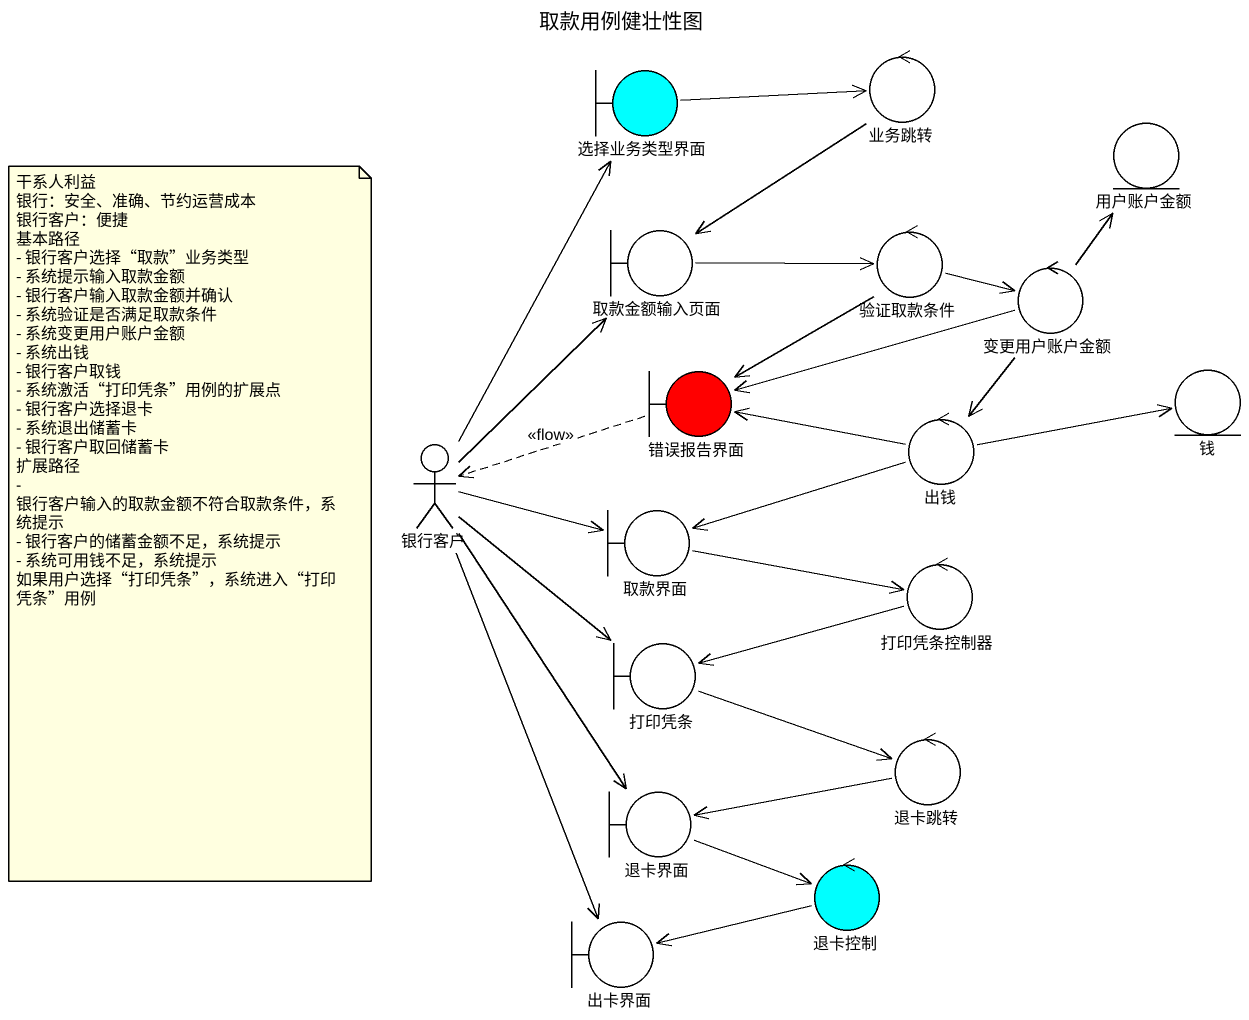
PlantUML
@startuml
title 取款用例健壮性图
control 业务跳转
boundary 选择业务类型界面 #00FFFF
entity 用户账户金额
boundary 取款金额输入页面
control 验证取款条件
control 变更用户账户金额
boundary 错误报告界面 #FF0000
entity 钱
actor 银行客户
control 出钱
boundary 取款界面
control 打印凭条控制器
boundary 打印凭条
boundary 退卡界面
control 退卡跳转
control 退卡控制 #00FFFF
boundary 出卡界面
业务跳转 --> 取款金额输入页面
选择业务类型界面 -right-> 业务跳转
取款金额输入页面 -right-> 验证取款条件
验证取款条件 -right-> 变更用户账户金额
验证取款条件 --> 错误报告界面
变更用户账户金额 -up-> 用户账户金额
变更用户账户金额 -left-> 错误报告界面
变更用户账户金额 --> 出钱
错误报告界面 .left.> 银行客户 : <<flow>>
银行客户 -up-> 选择业务类型界面
银行客户 -up-> 取款金额输入页面
银行客户 -right-> 取款界面
银行客户 --> 打印凭条
银行客户 --> 退卡界面
银行客户 --> 出卡界面
出钱 -left-> 错误报告界面
出钱 -right-> 钱
出钱 -left-> 取款界面
取款界面 -right-> 打印凭条控制器
打印凭条控制器 -left-> 打印凭条
打印凭条 -right-> 退卡跳转
退卡界面 -right-> 退卡控制
退卡跳转 -left-> 退卡界面
退卡控制 -left-> 出卡界面
note as N1
  干系人利益
  银行：安全、准确、节约运营成本
  银行客户：便捷
  基本路径
  - 银行客户选择“取款”业务类型
  - 系统提示输入取款金额
  - 银行客户输入取款金额并确认
  - 系统验证是否满足取款条件
  - 系统变更用户账户金额
  - 系统出钱
  - 银行客户取钱
  - 系统激活“打印凭条”用例的扩展点
  - 银行客户选择退卡
  - 系统退出储蓄卡
  - 银行客户取回储蓄卡
  扩展路径
  - 银行客户输入的取款金额不符合取款条件，系统提示
  - 银行客户的储蓄金额不足，系统提示
  - 系统可用钱不足，系统提示
  如果用户选择“打印凭条”，系统进入“打印凭条”用例
end note
@enduml
